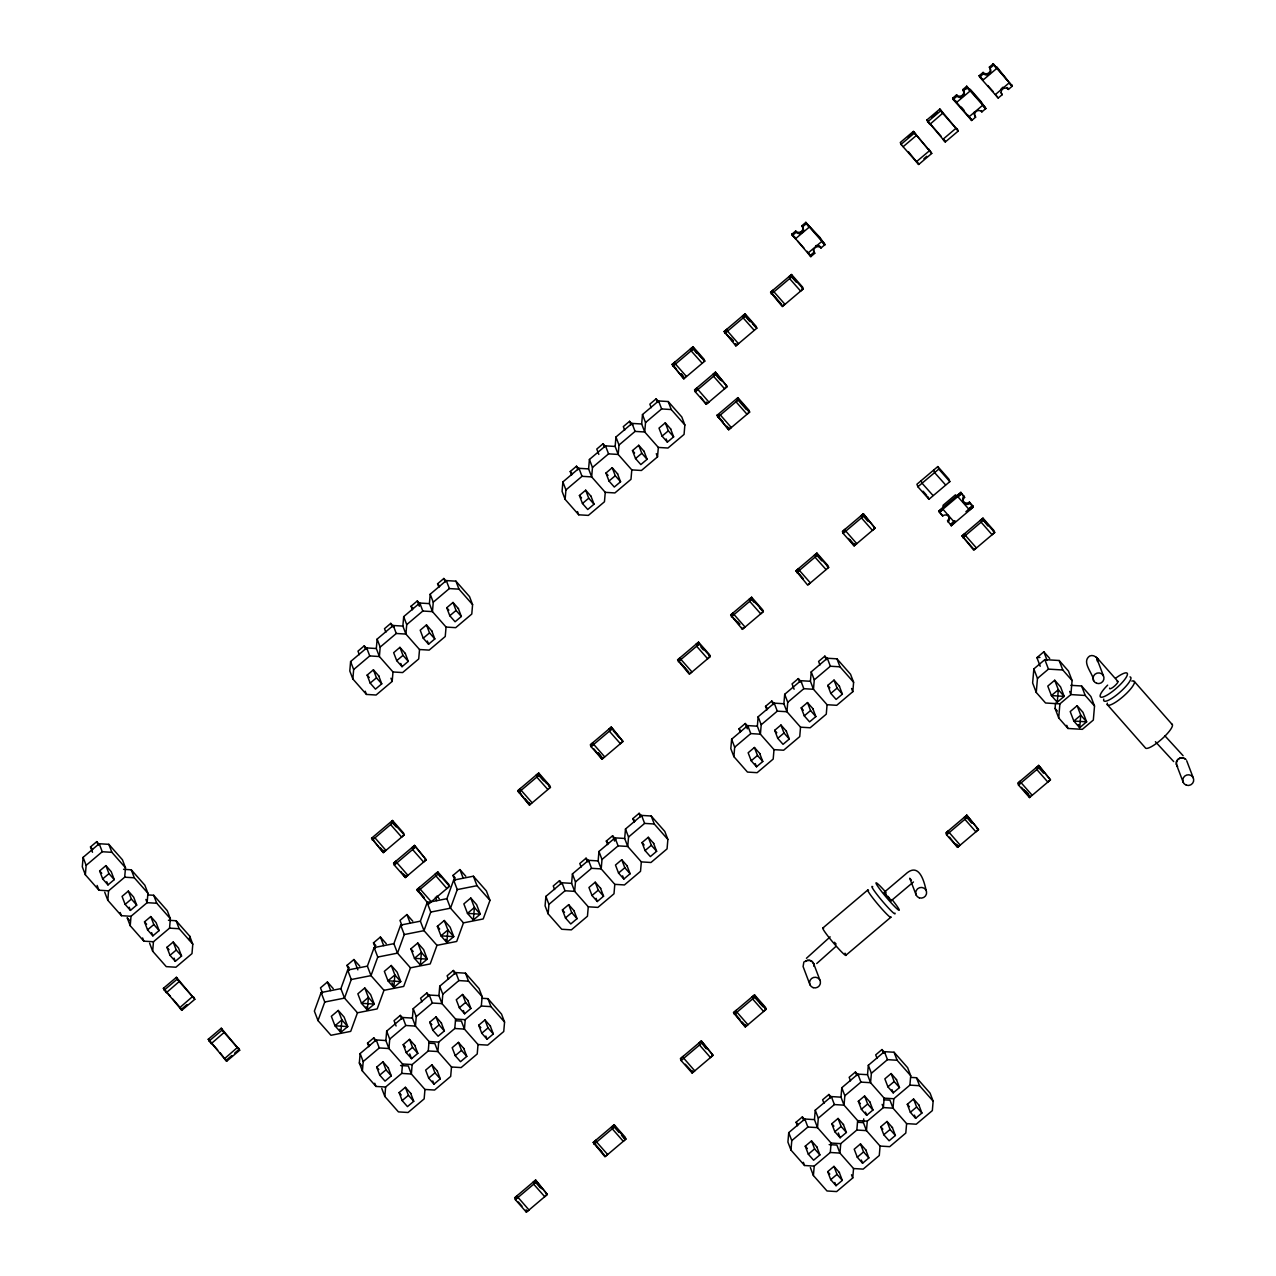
<?xml version="1.0" encoding="UTF-8"?>
<svg xmlns="http://www.w3.org/2000/svg" width="1276" height="1276" viewBox="0 0 1276 1276"><rect width="100%" height="100%" fill="white"/><g stroke="black" fill="none" stroke-linecap="round" stroke-linejoin="round"><path stroke-width="1.5" d="M810.547 255.2L811.026 256.444L808.043 253.063L821.728 241.483L824.711 244.864L819.782 237.272L805.682 222.55L809.144 227.208L795.458 238.787L791.997 234.13L795.219 238.213L795.235 237.336M956.091 101.203L956.298 101.92M1012.315 86.114L993.286 63.8L989.378 67.118A4.115 3.987 -20.9 0 1 988.884 72.78A4.115 3.987 -20.9 0 1 983.11 72.413L979.186 75.731L979.665 76.991L998.215 98.045L1002.138 94.727A4.115 3.987 -20.9 0 1 1002.617 89.081A4.115 3.987 -20.9 0 1 1008.407 89.432L1012.315 86.114L993.079 63.975L996.54 68.617L982.855 80.213L979.394 75.555L982.632 79.638L982.632 78.761M124.681 877.202L125.495 867.776L122.432 859.769L108.827 844.329L99.193 843.739L83.1 857.36L82.302 866.787L85.348 874.778L98.954 890.217L108.588 890.823L124.681 877.202L134.315 877.792L147.92 893.232L147.123 902.674L131.029 916.28L121.395 915.69L107.79 900.25L104.728 892.259M85.348 874.778L86.162 865.351L83.1 857.36M107.79 900.25L108.588 890.823M149.595 943.187L152.657 951.194L166.263 966.634L175.897 967.224L191.99 953.603L192.788 944.176L179.182 928.737L169.548 928.146L153.455 941.752L143.821 941.162L130.216 925.722L131.029 916.28M152.657 951.194L153.455 941.752M169.548 928.146L170.362 918.704L167.3 910.713L153.71 895.273L147.92 894.923M189.422 939.949L189.741 936.185L176.136 920.746L168.432 920.267M376.324 648.527L366.69 647.937L350.597 661.558L349.799 670.985L352.846 678.976L366.451 694.431L376.085 695.021L392.179 681.4L392.992 671.974L379.387 656.534L376.324 648.527L377.138 639.101L393.231 625.495L402.865 626.085L405.912 634.076L419.517 649.516L429.167 650.106L445.244 636.501L446.058 627.058L432.452 611.619L429.406 603.628L430.203 594.201L446.297 580.58L455.931 581.17L469.536 596.61L472.583 604.617L471.785 614.043L455.691 627.664L446.058 627.058M352.846 678.976L353.659 669.549L350.597 661.558M377.138 639.101L380.184 647.091L379.387 656.534L369.737 655.928L353.659 669.549M451.497 1066.991L450.683 1076.418L434.606 1090.039L424.956 1089.449L411.35 1074.009L401.717 1073.403L385.623 1087.024L375.989 1086.434L362.384 1070.979L359.338 1062.988L360.135 1053.561L376.229 1039.94L385.862 1040.546L388.925 1048.537L402.53 1063.977L412.164 1064.567L428.257 1050.961L437.891 1051.552L451.497 1066.991L461.13 1067.581L477.224 1053.976L478.021 1044.534L464.432 1029.094L461.37 1021.103L455.596 1020.752M362.384 1070.979L363.197 1061.552L360.135 1053.561M402.865 626.085L403.679 616.643L419.756 603.038L429.406 603.628M403.679 616.643L406.725 624.634L405.912 634.076L396.278 633.486L380.184 647.091M385.862 1040.546L386.676 1031.104L402.769 1017.498L412.403 1018.088L415.45 1026.079L429.055 1041.519L438.705 1042.109L454.782 1028.504L464.432 1029.094L465.23 1019.668L481.323 1006.046L490.957 1006.636L504.562 1022.076L503.749 1031.518L487.671 1045.124L478.021 1044.534M419.517 649.516L418.719 658.942L402.626 672.564L392.992 671.974M424.956 1089.449L424.158 1098.875L408.065 1112.497L398.431 1111.89L384.826 1096.451L385.623 1087.024M386.676 1031.104L389.722 1039.095L388.925 1048.537L379.275 1047.947L363.197 1061.552M430.203 594.201L433.266 602.192L432.452 611.619L422.819 611.029L406.725 624.634M401.717 1073.403L402.53 1063.977M412.403 1018.088L413.217 1008.646L429.294 995.041L438.944 995.631L441.99 1003.622L455.596 1019.061L465.23 1019.668M412.164 1064.567L411.35 1074.009L408.304 1066.002L400.584 1065.54M413.217 1008.646L416.263 1016.653L415.45 1026.079L405.816 1025.489L389.722 1039.095M428.257 1050.961L429.055 1041.519M438.944 995.631L439.741 986.204L455.835 972.583L465.469 973.173L479.074 988.629L482.121 996.62L481.323 1006.046M438.705 1042.109L437.891 1051.552L434.845 1043.561L429.055 1043.194M439.741 986.204L442.804 994.195L441.99 1003.622L432.357 1003.032L416.263 1016.653M454.782 1028.504L455.596 1019.061M588.603 468.914L578.969 468.308L562.875 481.929L562.078 491.356L565.124 499.363L578.73 514.802L588.364 515.392L604.457 501.771L605.255 492.345L591.665 476.905L588.603 468.914L589.416 459.472L605.494 445.866L615.144 446.456L618.19 454.447L631.795 469.887L641.429 470.477L657.523 456.872L658.336 447.429L644.731 431.99L641.668 423.999L642.482 414.572L658.575 400.951L668.209 401.541L681.815 416.997L684.861 424.988L684.064 434.414L667.97 448.035L658.336 447.429M565.124 499.363L565.938 489.92L562.875 481.929M571.616 883.359L561.966 882.769L545.889 896.39L545.075 905.816L548.122 913.807L561.727 929.263L571.377 929.853L587.454 916.232L588.268 906.805L574.663 891.366L571.616 883.359L572.414 873.932L588.507 860.327L598.141 860.917L601.203 868.908L614.793 884.348L624.442 884.938L640.52 871.333L641.334 861.89L627.728 846.451L624.682 838.46L625.479 829.033L641.573 815.412L651.207 816.002L664.812 831.442L667.874 839.448L667.061 848.875L650.967 862.496L641.334 861.89M548.122 913.807L548.935 904.381L545.889 896.39M589.416 459.472L592.463 467.463L591.665 476.905L582.015 476.315L565.938 489.92M572.414 873.932L575.476 881.923L574.663 891.366L565.029 890.76L548.935 904.381M615.144 446.456L615.941 437.014L632.035 423.409L641.668 423.999M615.941 437.014L619.004 445.021L618.19 454.447L608.556 453.857L592.463 467.463M598.141 860.917L598.954 851.475L615.032 837.869L624.682 838.46M631.795 469.887L630.982 479.329L614.904 492.935L605.255 492.345M598.954 851.475L602.001 859.466L601.203 868.908L591.554 868.318L575.476 881.923M642.482 414.572L645.528 422.563L644.731 431.99L635.081 431.4L619.004 445.021M614.793 884.348L613.995 893.79L597.902 907.395L588.268 906.805M625.479 829.033L628.542 837.024L627.728 846.451L618.094 845.86L602.001 859.466M757.354 726.188L747.704 725.597L731.626 739.219L730.813 748.645L733.875 756.636L747.465 772.076L757.115 772.682L773.192 759.06L774.006 749.634L760.4 734.194L757.354 726.188L758.151 716.761L774.245 703.14L783.879 703.746L786.941 711.737L800.546 727.176L810.18 727.767L826.274 714.161L827.071 704.719L813.466 689.279L810.419 681.288L811.233 671.862L827.311 658.241L836.96 658.831L850.55 674.27L853.612 682.277L852.799 691.704L836.721 705.309L827.071 704.719M733.875 756.636L734.673 747.21L731.626 739.219M758.151 716.761L761.214 724.752L760.4 734.194L750.766 733.588L734.673 747.21M783.879 703.746L784.692 694.303L800.786 680.698L810.419 681.288M784.692 694.303L787.739 702.294L786.941 711.737L777.291 711.147L761.214 724.752M800.546 727.176L799.733 736.603L783.639 750.224L774.006 749.634M811.233 671.862L814.279 679.853L813.466 689.279L803.832 688.689L787.739 702.294M910.713 1077.375L916.487 1077.726L930.092 1093.165L933.139 1101.172L932.341 1110.598L916.248 1124.204L906.614 1123.614L893.009 1108.174L883.375 1107.584L867.281 1121.189L866.468 1130.632L856.834 1130.042L840.74 1143.647L831.107 1143.057L817.501 1127.617L814.455 1119.626L804.821 1119.02L788.727 1132.641L787.914 1142.068L790.976 1150.075L804.566 1165.514L814.216 1166.104L830.293 1152.483L839.943 1153.089L853.548 1168.529L863.182 1169.119L879.276 1155.498L880.073 1146.071L866.468 1130.632L863.421 1122.641L863.74 1118.861M790.976 1150.075L791.774 1140.632L788.727 1132.641M814.455 1119.626L815.252 1110.184L831.346 1096.578L840.98 1097.169L844.042 1105.16L857.647 1120.599L867.281 1121.189M853.548 1168.529L852.735 1177.955L836.641 1191.577L827.007 1190.971L813.402 1175.531L814.216 1166.104M815.252 1110.184L818.315 1118.175L817.501 1127.617L807.867 1127.027L791.774 1140.632M830.293 1152.483L831.107 1143.057M840.98 1097.169L841.793 1087.726L857.887 1074.121L867.52 1074.711L870.567 1082.702L884.172 1098.142L893.822 1098.748L909.9 1085.126L919.549 1085.716L933.139 1101.172M840.74 1143.647L839.943 1153.089L836.881 1145.082L829.177 1144.62M841.793 1087.726L844.84 1095.733L844.042 1105.16L834.392 1104.569L818.315 1118.175M856.834 1130.042L857.647 1120.599M867.52 1074.711L868.334 1065.285L884.412 1051.663L894.061 1052.253L907.651 1067.709L910.713 1075.7L909.9 1085.126M868.334 1065.285L871.38 1073.275L870.567 1082.702L860.933 1082.112L844.84 1095.733M884.172 1098.142L883.375 1107.584L882.147 1104.378M893.822 1098.748L893.009 1108.174L889.962 1100.183L884.172 1099.832M906.614 1123.614L905.8 1133.056L889.723 1146.661L880.073 1146.071M1069.671 691.417L1070.883 694.575L1072.079 680.539L1068.459 671.064L1059.176 660.505L1044.837 659.628L1033.847 668.927L1032.635 682.963L1036.256 692.453L1045.554 702.996L1059.893 703.874L1070.883 694.575L1085.222 695.468L1094.521 706.011L1093.325 720.047L1082.335 729.346L1067.98 728.468L1058.697 717.909L1055.077 708.435L1055.523 703.172M1036.256 692.453L1037.468 678.417L1033.847 668.927M1058.697 717.909L1059.893 703.874M420.33 964.975L421.399 952.47L417.778 942.996L410.856 948.85L414.477 958.324L420.33 964.975L427.253 959.121L423.632 949.631L417.778 942.996M473.332 920.012L474.401 907.507L470.78 898.017L463.858 903.887L467.479 913.361L473.332 920.012L480.255 914.158L476.634 904.668L470.78 898.017M1057.262 702.231L1058.33 689.726L1054.71 680.236L1047.787 686.105L1051.408 695.58L1057.262 702.231L1064.184 696.377L1060.563 686.887L1054.71 680.236M446.887 898.687L427.141 902.595L420.378 921.176L400.648 925.068L393.885 943.666L374.139 947.558L367.376 966.139L347.646 970.047L340.883 988.629L321.137 992.521L314.375 1011.118L317.995 1020.593L330.962 1035.283L350.709 1031.375L357.471 1012.793L377.202 1008.901L383.98 990.32L403.71 986.412L410.473 967.83L430.203 963.922L436.982 945.341L456.712 941.449L463.475 922.867L483.205 918.959L489.984 900.377L486.363 890.887L473.38 876.213L453.65 880.105L446.887 898.687L450.508 908.177L463.475 922.867M317.995 1020.593L324.758 1002.011L321.137 992.521M347.646 970.047L351.267 979.521L344.504 998.103L324.758 1002.011M374.139 947.558L377.76 957.048L370.997 975.63L351.267 979.521M400.648 925.068L404.269 934.558L397.506 953.14L377.76 957.048M427.141 902.595L430.762 912.069L423.999 930.651L404.269 934.558M453.65 880.105L457.271 889.595L450.508 908.177L430.762 912.069M803.88 961.945L803.098 966.554L810.053 984.96M965.948 88.714L967.033 88.634M806.432 958.292L830.15 936.855M816.736 963.524L835.971 946.393M791.79 234.305L795.698 231.004A4.115 3.987 -20.9 0 0 801.487 231.355A4.115 3.987 -20.9 0 0 801.966 225.692L805.89 222.375L824.44 243.429L824.918 244.689L820.994 248.007A4.115 3.987 -20.9 0 0 815.22 247.656A4.115 3.987 -20.9 0 0 814.726 253.318L810.818 256.635L791.79 234.305L795.219 238.213M913.329 131.46L900.298 142.481L901.015 144.379L918.72 164.476L931.751 153.439L913.329 131.46L931.751 153.439M926.823 120.04L939.87 109.002L958.292 130.997L945.261 142.019L926.823 120.04L941.114 136.245M956.569 94.871L952.646 98.188L953.14 99.448L971.674 120.502L975.598 117.185A4.115 3.987 -20.9 0 1 976.076 111.522A4.115 3.987 -20.9 0 1 981.866 111.889L985.79 108.572L985.295 107.312L966.761 86.258L962.838 89.575A4.115 3.987 -20.9 0 1 962.359 95.222A4.115 3.987 -20.9 0 1 956.569 94.871L957.048 96.131A4.115 3.987 -20.9 0 0 962.838 96.482A4.115 3.987 -20.9 0 0 963.316 90.819L962.838 89.575M792.268 235.566L796.176 232.264A4.115 3.987 -20.9 0 0 801.966 232.615A4.115 3.987 -20.9 0 0 802.445 226.953L801.966 225.692M802.445 226.953L806.368 223.635L805.89 222.375M908.177 137.202L913.967 132.289L915.546 133.964M931.815 117.201L937.605 112.288M953.14 99.448L957.048 96.131M963.316 90.819L967.24 87.518L966.761 86.258M979.665 76.991L983.589 73.673A4.115 3.987 -20.9 0 0 989.363 74.04A4.115 3.987 -20.9 0 0 989.857 68.378L989.378 67.118M989.857 68.378L993.765 65.06L993.286 63.8M901.015 144.379L914.063 133.358M927.556 121.938L940.587 110.9L939.87 109.002M800.865 232.567L803.689 230.174M961.737 96.434L964.56 94.041M996.524 67.883L996.731 66.815L1008.184 81.138M956.33 102.654L970.015 91.075L966.538 86.433L969.983 90.341L970.207 89.272L980.654 101.139L985.582 108.747L982.584 105.35L968.899 116.929M92.51 852.272L90.484 846.945L96.753 841.634L98.858 844.042M672.101 364.426L693.028 346.721L704.049 359.226L704.783 361.124L683.84 378.844L672.101 364.426L683.84 378.844M807.102 251.292L810.818 256.635M675.849 368.349L673.393 365.558L675.355 363.899L686.376 376.42M690.412 348.938L692.453 347.487L693.012 348.954L691.129 350.836L702.071 363.134M672.819 366.324L693.745 348.619L693.028 346.721M86.162 865.351L102.239 851.73L111.889 852.32L125.495 867.776M923.888 158.734L926.775 156.278M810.34 255.375L814.247 252.058A4.115 3.987 -20.9 0 1 813.338 250.192M967.974 115.159L971.674 120.502M1011.836 84.854L1012.107 86.29L1009.125 82.908L995.44 94.488L998.215 98.045M724.13 331.505L745.072 313.784L756.094 326.305L756.812 328.203L735.885 345.908L724.13 331.505L732.711 341.234M770.576 292.204L791.503 274.5L802.524 287.004L803.258 288.902L782.316 306.623L770.576 292.204L781.598 304.725M750.623 321.504L744.498 314.55L742.457 316.001M803.258 288.902L790.929 275.265L788.887 276.717M744.498 314.55L745.056 316.033L743.174 317.899L754.116 330.213M790.929 275.265L791.503 276.733L789.621 278.615L800.642 291.119L802.524 289.253L801.95 287.77M724.864 333.403L745.79 315.682L745.072 313.784M771.294 294.102L792.236 276.398L791.503 274.5M367.424 649.452L364.25 645.831L357.982 651.143L359.338 654.684M393.965 626.995L390.775 623.374L384.507 628.685L385.862 632.242M412.403 609.784L411.047 606.228L417.316 600.932L420.49 604.537M438.944 587.327L437.572 583.786L443.841 578.475L445.962 580.883M571.616 475.071L570.244 471.514L576.513 466.203L578.634 468.611M605.175 446.169L603.054 443.761L596.785 449.056L598.827 454.384M632.768 424.908L629.594 421.303L623.326 426.599L624.682 430.156M659.309 402.466L656.119 398.846L649.851 404.157L651.207 407.698M99.64 870.918L105.908 865.607L111.203 871.636L114.25 879.627L107.981 884.922L102.686 878.909L99.64 870.918L101.761 873.326M102.686 878.909L108.954 873.613L105.908 865.607M782.89 305.857L784.852 304.198L773.83 291.678L771.868 293.336L771.31 291.869L773.192 290.003M433.266 602.192L449.343 588.571L458.993 589.161L472.583 604.617M645.528 422.563L661.622 408.942L671.256 409.548L684.861 424.988M715.469 372.177L694.527 389.898L695.26 391.796L706.282 404.317L727.208 386.596L715.469 372.177L727.208 386.596M722.232 381.285L714.895 372.943L712.837 374.394M714.895 372.943L715.453 374.426L713.571 376.292L724.593 388.813L726.475 386.947L725.916 385.464M695.26 391.796L716.187 374.075M378.701 675.833L381.747 683.824L375.479 689.136L370.184 683.107L367.137 675.116L373.405 669.82L378.892 676.041M405.417 653.583L399.93 647.363L393.662 652.674L396.724 660.665L402.02 666.678L408.288 661.367L405.242 653.376M431.958 631.141L426.471 624.905L420.203 630.216L423.249 638.207L428.561 644.22L434.829 638.925L431.766 630.918M458.307 608.477L461.354 616.467L455.085 621.763L449.79 615.75L446.744 607.759L453.012 602.463L458.483 608.684M590.979 496.205L594.026 504.195L587.757 509.507L582.462 503.494L579.416 495.487L585.684 490.191L591.155 496.412M617.504 473.747L620.567 481.754L614.298 487.049L609.003 481.036L605.94 473.045L612.209 467.734L617.696 473.97M644.045 451.305L647.091 459.296L640.823 464.592L635.528 458.578L632.481 450.587L638.75 445.276L644.236 451.513M670.761 429.055L665.274 422.835L659.006 428.13L662.069 436.121L667.364 442.15L673.632 436.839L670.586 428.848M370.184 683.107L376.452 677.811L373.405 669.82M396.724 660.665L402.993 655.354L399.93 647.363M423.249 638.207L429.518 632.896L426.471 624.905M449.79 615.75L456.058 610.454L453.012 602.463M582.462 503.494L588.73 498.182L585.684 490.191M609.003 481.036L615.271 475.725L612.209 467.734M635.528 458.578L641.796 453.283L638.75 445.276M662.069 436.121L668.337 430.825L665.274 422.835M128.334 891.079L122.065 896.39L125.128 904.381L130.423 910.394L136.691 905.099L133.645 897.092L128.334 891.079L131.396 899.07L136.691 905.099M125.128 904.381L131.396 899.07M716.968 415.37L737.895 397.649L748.916 410.17L749.65 412.068L728.708 429.773L716.968 415.37L728.708 429.773M723.157 422.069L718.26 416.502L720.222 414.844L731.323 427.572L729.282 429.007L726.841 426.232M737.321 398.415L737.879 399.898L735.997 401.765L747.034 414.285L748.916 412.403L748.342 410.936M717.686 417.268L738.629 399.548L737.895 397.649M144.507 921.862L150.775 916.551L156.071 922.564L159.117 930.555L152.865 935.866L147.553 929.853L144.507 921.862L146.628 924.255M147.553 929.853L153.822 924.542L150.775 916.551M166.933 947.318L173.201 942.023L178.512 948.036L181.559 956.027L175.291 961.338L169.995 955.325L166.933 947.318L169.054 949.727M169.995 955.325L176.263 950.014L173.201 942.023M163.376 988.342L176.407 977.304L194.829 999.299L181.798 1010.321L163.376 988.342L170.41 996.333M164.094 990.24L177.125 979.202L176.407 977.304M371.587 838.204L392.514 820.484L403.535 833.005L404.269 834.903L383.326 852.623L371.587 838.204L383.326 852.623M404.269 834.903L391.939 821.25L392.498 822.733L390.615 824.599L401.637 837.12L403.519 835.238M372.305 840.102L393.231 822.382L392.514 820.484M192.532 996.572L179.581 1007.817L181.16 1009.491L186.95 1004.579M380.232 847.679L383.901 851.858L385.942 850.406L374.841 837.678L372.879 839.337L372.321 837.869M414.493 845.446L393.55 863.15L394.284 865.048L405.305 877.569L426.232 859.849L414.493 845.446L426.232 859.849M394.284 865.048L415.21 847.344M208.243 1039.27L221.274 1028.233L239.697 1050.228L226.665 1061.265L208.243 1039.27L217.686 1050.004M208.961 1041.168L222.008 1030.131L221.274 1028.233M403.423 874.012L405.88 876.803L407.921 875.352L396.82 862.624L394.858 864.283L394.284 862.815L396.166 860.933M517.753 790.689L538.679 772.985L549.717 785.49L550.435 787.388L529.508 805.108L517.753 790.689L529.508 805.108M521.501 794.613L519.045 791.822L521.007 790.163L532.044 802.684M536.064 775.202L538.105 773.75L538.679 775.218L536.797 777.1L547.739 789.397M518.471 792.587L539.413 774.883L538.679 772.985M677.588 659.836L698.514 642.131L709.552 654.636L710.269 656.534L689.343 674.254L677.588 659.836L688.609 672.356M730.654 614.936L751.596 597.216L762.617 609.737L763.335 611.635L742.409 629.339L730.654 614.936L739.235 624.666M755.918 603.548L751.022 597.981L748.98 599.433M751.022 597.981L751.58 599.465L749.698 601.331L760.719 613.836L762.601 611.97M678.306 661.734L699.248 644.029L698.514 642.131M731.387 616.834L752.314 599.114L751.596 597.216M416.853 889.595L437.78 871.875L448.801 884.396L449.535 886.294L428.592 903.998L416.853 889.595L424.19 897.937M611.268 727.081L590.325 744.785L591.059 746.683L602.081 759.204L623.007 741.484L611.268 727.081L623.007 741.484M795.969 570.771L816.895 553.066L827.933 565.571L828.65 567.469L807.724 585.19L795.969 570.771L803.322 579.113M863.342 513.765L842.399 531.486L843.133 533.384L854.154 545.889L875.081 528.184L863.342 513.765L875.081 528.184M417.571 891.493L438.497 873.773L437.78 871.875M867.664 520.098L862.767 514.531L860.726 515.982M803.386 578.857L797.261 571.919L799.223 570.244L810.26 582.765L808.282 584.424M814.279 555.283L816.321 553.832L816.895 555.299L815.013 557.181L825.955 569.479M862.767 514.531L863.326 516.014L861.444 517.881L872.465 530.401L874.347 528.519L873.789 527.052M591.059 746.683L611.986 728.979M796.687 572.669L817.629 554.964L816.895 553.066M843.133 533.384L864.059 515.663M237.4 1047.5L224.448 1058.745L226.027 1060.42L231.817 1055.523M234.72 1053.067L239.059 1049.398L238.5 1047.915M689.917 673.489L691.879 671.83L680.842 659.309L678.88 660.968L678.322 659.501L680.204 657.619M742.983 628.574L744.945 626.915L733.923 614.41L731.961 616.069L731.387 614.585L733.269 612.719M454.958 880.615L452.996 875.432L459.918 869.578L465.772 876.229M333.259 988.645L327.406 981.994L320.483 987.863L322.461 993.031M348.954 970.542L346.992 965.374L353.915 959.52L359.768 966.155M375.463 948.052L373.485 942.884L380.407 937.031L386.261 943.682M412.77 921.192L406.916 914.541L399.994 920.411L401.956 925.578M937.812 466.569L916.918 484.258L917.891 486.762L928.928 499.299L949.822 481.626L948.85 479.106L937.812 466.569L938.785 469.09L949.822 481.626M917.891 486.762L938.785 469.09M429.167 903.248L431.129 901.574L420.107 889.069M448.785 886.629L446.903 888.511L435.802 875.783M622.273 741.835L620.391 743.701L609.37 731.196L611.252 729.314L610.694 727.846L608.636 729.298M849.832 539.573L854.729 545.139L856.77 543.688L845.669 530.96L843.707 532.618L843.133 531.135L845.015 529.269M338.268 1010.448L331.345 1016.302L334.966 1025.776L340.82 1032.428L347.742 1026.574L344.121 1017.084L338.268 1010.448L341.888 1019.923L347.742 1026.574L334.966 1025.776L341.888 1019.923L340.82 1032.428L339.607 1029.269M364.776 987.959L357.854 993.813L361.475 1003.303L367.329 1009.938L374.251 1004.084L370.63 994.61L364.776 987.959L368.397 997.433L374.251 1004.084L361.475 1003.303L368.397 997.433L367.329 1009.938L366.116 1006.78M391.269 965.469L384.347 971.339L387.968 980.813L393.821 987.465L400.744 981.595L397.123 972.121L391.269 965.469L394.89 974.96L400.744 981.595L387.968 980.813L394.89 974.96L393.821 987.465L392.019 982.727M437.349 926.36L444.271 920.506L450.125 927.158L453.746 936.632L446.823 942.501L440.97 935.85L437.349 926.36L439.694 929.024M951.29 525.728L950.636 524.261L951.114 525.521L954.639 522.538L943.076 509.395L939.535 512.394L938.881 510.926L960.828 492.361L964.608 497.385A4.115 3.987 -20.9 0 0 964.13 503.047A4.115 3.987 -20.9 0 0 969.919 503.398L973.221 507.162L951.29 525.728L947.494 520.704A4.115 3.987 -20.9 0 0 947.972 515.041M939.056 511.134L943.123 507.689L943.076 505.296L955.437 494.849L956.936 496.013L961.003 492.568M951.992 523.112L954.703 520.815M968.5 509.14L972.567 505.695L973.046 506.955L969.521 509.953L957.941 496.811L961.482 493.828L960.828 492.361M950.811 524.468L954.879 521.023M965.916 511.676L972.743 505.902L969.425 502.138A4.115 3.987 -20.9 0 1 962.742 499.921M962.024 535.84L982.951 518.12L993.972 530.641L994.706 532.539L973.763 550.243L962.024 535.84L973.046 548.345M987.273 524.452L982.376 518.885L980.335 520.337M962.742 537.738L983.668 520.018L982.951 518.12M368.876 1046.703L367.52 1043.146L373.788 1037.835L375.91 1040.243M403.503 1018.998L400.313 1015.393L394.045 1020.688L396.086 1026.016M428.975 995.344L426.854 992.935L420.586 998.231L421.941 1001.788M456.569 974.082L453.379 970.478L447.11 975.789L448.482 979.33M561.647 883.072L559.526 880.663L553.258 885.975L554.613 889.532M589.241 861.826L586.051 858.206L579.783 863.517L581.138 867.074M607.679 844.616L606.323 841.059L612.592 835.764L615.766 839.369M634.22 822.159L632.864 818.618L639.132 813.306L641.254 815.715M740.351 732.344L738.995 728.803L745.264 723.492L748.438 727.097M766.892 709.903L765.536 706.346L771.805 701.034L773.926 703.443M801.519 682.197L798.329 678.593L792.061 683.888L794.103 689.215M826.992 658.544L824.87 656.135L818.602 661.431L819.958 664.987M442.804 994.195L458.881 980.574L468.531 981.18L482.121 996.62M628.542 837.024L644.619 823.403L654.269 823.993L667.874 839.448M814.279 679.853L830.373 666.231L840.007 666.822L853.612 682.277M974.338 549.477L976.299 547.819L965.278 535.314M388.239 1067.837L391.285 1075.827L385.017 1081.139L379.722 1075.126L376.675 1067.119L382.944 1061.823L388.43 1068.044M414.78 1045.379L417.826 1053.37L411.558 1058.681L406.262 1052.668L403.2 1044.677L409.468 1039.366L414.955 1045.586M441.305 1022.937L444.367 1030.928L438.099 1036.224L432.787 1030.21L429.741 1022.22L436.009 1016.908L441.496 1023.145M468.021 1000.687L462.55 994.467L456.282 999.762L459.328 1007.753L464.624 1013.782L470.892 1008.471L467.845 1000.48M573.977 910.665L577.039 918.656L570.771 923.968L565.459 917.938L562.413 909.947L568.681 904.652L574.168 910.873M600.693 888.415L595.222 882.195L588.954 887.506L592 895.497L597.296 901.51L603.564 896.199L600.518 888.208M627.234 865.973L621.747 859.737L615.479 865.048L618.541 873.039L623.836 879.052L630.105 873.757L627.042 865.75M653.583 843.308L656.63 851.299L650.361 856.595L645.066 850.582L642.019 842.591L648.288 837.295L653.775 843.516M759.906 753.701L754.419 747.481L748.151 752.776L751.213 760.767L756.509 766.796L762.777 761.485L759.714 753.494M786.255 731.036L789.302 739.027L783.033 744.339L777.738 738.325L774.692 730.319L780.96 725.023L786.447 731.244M812.796 708.579L815.842 716.586L809.574 721.881L804.279 715.868L801.216 707.877L807.485 702.566L812.971 708.802M839.321 686.137L842.383 694.128L836.115 699.423L830.804 693.41L827.757 685.419L834.025 680.108L839.512 686.344M379.722 1075.126L385.99 1069.814L382.944 1061.823M406.262 1052.668L412.531 1047.357L409.468 1039.366M432.787 1030.21L439.056 1024.915L436.009 1016.908M459.328 1007.753L465.596 1002.457L462.55 994.467M565.459 917.938L571.728 912.643L568.681 904.652M592 895.497L598.269 890.185L595.222 882.195M618.541 873.039L624.809 867.728L621.747 859.737M645.066 850.582L651.334 845.286L648.288 837.295M751.213 760.767L757.481 755.472L754.419 747.481M777.738 738.325L784.006 733.014L780.96 725.023M804.279 715.868L810.547 710.557L807.485 702.566M830.804 693.41L837.072 688.115L834.025 680.108M410.681 1093.309L413.727 1101.3L407.459 1106.611L402.163 1100.582L399.101 1092.591L405.369 1087.296L410.856 1093.516M437.397 1071.058L431.91 1064.838L425.642 1070.133L428.688 1078.14L434 1084.153L440.268 1078.842L437.205 1070.851M463.922 1048.617L458.451 1042.38L452.183 1047.692L455.229 1055.683L460.524 1061.696L466.793 1056.4L463.746 1048.393M490.271 1025.952L493.334 1033.943L487.065 1039.238L481.77 1033.225L478.707 1025.234L484.976 1019.923L490.462 1026.159M402.163 1100.582L408.432 1095.287L405.369 1087.296M428.688 1078.14L434.956 1072.829L431.91 1064.838M455.229 1055.683L461.497 1050.371L458.451 1042.38M481.77 1033.225L488.022 1027.93L484.976 1019.923M1040.211 666.279L1036.925 657.65L1043.848 651.797L1049.701 658.448M1037.468 678.417L1048.457 669.118L1062.796 669.996L1072.079 680.539M1077.135 705.708L1070.213 711.577L1073.834 721.052L1079.687 727.703L1086.626 721.833L1082.989 712.359L1077.135 705.708L1080.756 715.198L1086.626 721.833L1073.834 721.052L1080.756 715.198L1079.687 727.703L1078.491 724.545M822.861 928.003L867.776 889.994M535.585 1180.077L514.659 1197.781L515.376 1199.679L526.398 1212.2L547.34 1194.48L535.585 1180.077L547.34 1194.48M733.556 1012.554L754.499 994.833L765.52 1007.354L766.238 1009.252L745.312 1026.957L733.556 1012.554L745.312 1026.957M966.777 815.205L945.835 832.925L946.569 834.823L957.59 847.328L978.517 829.623L966.777 815.205L978.517 829.623M542.364 1189.184L535.011 1180.842L532.969 1182.294M972.328 822.924L966.203 815.97L964.146 817.422M701.337 1040.945L680.395 1058.649L681.129 1060.547L692.15 1073.068L713.077 1055.348L701.337 1040.945L713.077 1055.348M706.888 1048.665L700.763 1041.71L698.722 1043.162M535.011 1180.842L535.569 1182.31L533.687 1184.192L544.724 1196.697L546.606 1194.83L546.032 1193.347M739.761 1019.237L734.864 1013.686L736.826 1012.028L747.927 1024.74L745.886 1026.191L742.201 1022.028M751.883 997.05L753.925 995.599L754.483 997.082L752.601 998.948L763.622 1011.453L765.504 1009.587L764.946 1008.12M966.203 815.97L966.761 817.453L964.879 819.32L975.901 831.84L977.783 829.958L977.225 828.491M515.376 1199.679L536.303 1181.975M734.29 1014.452L755.217 996.731L754.499 994.833M946.569 834.823L967.495 817.103M681.129 1060.547L702.055 1042.843M913.457 881.971L891.158 900.776L890.473 900.298L884.093 892.371L905.37 874.363C917.954 862.353 923.521 878.127 926.105 890.393M593.228 1142.403L614.171 1124.698L625.192 1137.203L625.91 1139.101L604.984 1156.822L593.228 1142.403L604.25 1154.924M1038.712 765.44L1017.785 783.161L1018.503 785.059L1029.525 797.564L1050.467 779.859L1038.712 765.44L1050.467 779.859M601.873 1151.877L594.536 1143.535L596.498 1141.876L607.52 1154.397L605.558 1156.056M611.555 1126.915L613.596 1125.464L614.155 1126.931L612.273 1128.813L623.294 1141.318L625.176 1139.452L622.162 1135.193M1036.096 767.658L1038.138 766.206L1038.712 767.689L1036.83 769.556L1047.851 782.076L1049.733 780.194M593.962 1144.301L614.888 1126.596L614.171 1124.698M1018.503 785.059L1039.446 767.339M955.708 843.787L958.164 846.562L960.206 845.127L949.105 832.399L947.143 834.057L946.569 832.574L948.451 830.708M685.292 1064.216L692.724 1072.303L694.766 1070.851L683.665 1058.123M845.844 955.309L890.76 917.3M797.452 1125.783L796.096 1122.226L802.365 1116.915L804.486 1119.323M831.027 1096.881L828.906 1094.473L822.637 1099.768L823.993 1103.325M858.62 1075.62L855.43 1072.015L849.162 1077.311L850.518 1080.868M885.145 1053.163L881.971 1049.558L875.703 1054.869L877.059 1058.41M871.38 1073.275L887.474 1059.654L897.108 1060.26L910.713 1075.7M816.815 1146.917L819.878 1154.908L813.61 1160.219L808.314 1154.206L805.252 1146.199L811.52 1140.903L817.007 1147.124M843.356 1124.459L846.403 1132.45L840.134 1137.761L834.839 1131.748L831.793 1123.757L838.061 1118.446L843.548 1124.682M869.897 1102.017L872.943 1110.008L866.675 1115.304L861.38 1109.291L858.317 1101.3L864.586 1095.988L870.072 1102.225M896.613 1079.767L891.127 1073.547L884.858 1078.842L887.905 1086.833L893.216 1092.862L899.484 1087.551L896.422 1079.56M808.314 1154.206L814.582 1148.894L811.52 1140.903M834.839 1131.748L841.107 1126.437L838.061 1118.446M861.38 1109.291L867.648 1103.995L864.586 1095.988M887.905 1086.833L894.173 1081.538L891.127 1073.547M839.257 1172.389L842.304 1180.38L836.035 1185.691L830.74 1179.662L827.693 1171.671L833.962 1166.376L839.448 1172.596M865.973 1150.139L860.487 1143.918L854.218 1149.213L857.281 1157.22L862.576 1163.233L868.844 1157.922L865.798 1149.931M892.323 1127.474L895.385 1135.48L889.117 1140.776L883.805 1134.763L880.759 1126.772L887.027 1121.46L892.514 1127.697M918.864 1105.032L921.91 1113.023L915.642 1118.318L910.346 1112.305L907.3 1104.314L913.568 1099.003L919.039 1105.239M830.74 1179.662L837.008 1174.367L833.962 1166.376M857.281 1157.22L863.549 1151.909L860.487 1143.918M883.805 1134.763L890.074 1129.451L887.027 1121.46M910.346 1112.305L916.615 1107.01L913.568 1099.003M457.271 889.595L477.001 885.688L489.984 900.377M1036.925 657.65L1039.956 657.411M1070.851 685.324L1081.601 685.978L1090.9 696.536L1094.521 706.011M123.549 869.323L131.268 869.801L144.874 885.241L147.92 893.232M170.362 918.704L156.757 903.264L147.123 902.674L145.895 899.468M482.121 998.295L487.91 998.645L501.516 1014.085L504.562 1022.076M857.632 1122.274L863.421 1122.641M911.431 880.201L909.74 878.239L916.2 895.146M1117.951 681.512L1100.008 661.159C1097.472 658.241 1094.01 654.062 1089.656 656.024C1080.979 662.164 1093.309 673.473 1093.564 680.634M1096.18 657.22L1097.886 658.863M836.131 944.049L834.408 942.262M885.448 893.471L886.246 894.317M1164.876 735.805L1183.091 755.695M1155.402 741.691L1173.697 761.581M979.186 75.731L982.632 79.638M987.815 85.524L992.999 91.409M967.24 87.518L985.79 108.572M961.322 107.136L963.938 110.103M940.587 110.9L958.292 130.997M908.544 151.844L918.72 164.476M806.368 223.635L824.918 244.689M797.819 241.164L804.295 248.517M791.503 276.733L796.399 282.299M1134.412 681.591L1172.389 724.704M964.608 497.385L961.307 493.621L939.359 512.186L942.677 515.951A4.115 3.987 -20.9 0 1 948.467 516.301A4.115 3.987 -20.9 0 1 947.972 521.964M983.668 520.018L994.706 532.539M987.847 525.919L982.376 518.885M773.096 294.74L781.662 304.47M923.058 491.212L926.743 495.391M938.881 510.926L942.677 515.951M1107.249 704.575L1145.226 747.688A17.848 4.115 -41.4 0 0 1162.133 738.756A17.848 4.115 -41.4 0 0 1171.527 724.034M745.79 315.682L756.812 328.203M753.063 324.295L755.52 327.071M745.056 316.033L749.953 321.6M730.989 338.108L733.445 340.899M729.106 336.816L732.791 340.979M1055.077 708.435L1057.389 711.067M863.326 516.014L868.222 521.581M693.745 348.619L704.783 361.124M738.629 399.548L749.65 412.068M696.122 351.65L702.247 358.604M743.445 405.369L747.114 409.548M693.012 348.954L696.696 353.133M715.453 374.426L720.35 379.993M737.879 399.898L746.46 409.628M848.524 538.44L854.154 545.889M1038.712 767.689L1043.608 773.24M681.4 373.82L684.414 378.079L680.746 373.9M700.652 396.852L706.282 404.317M1025.872 791.152L1028.312 793.943M817.629 554.964L828.65 567.469M1023.974 789.844L1030.099 796.798L1029.541 795.331M1021.454 787.324L1027.579 794.278M816.895 555.299L821.792 560.866M668.337 430.825L673.632 436.839M966.761 817.453L971.658 823.004M641.796 453.283L647.091 459.296M632.481 450.587L634.603 452.996M837.072 688.115L842.383 694.128M752.314 599.114L763.335 611.635M759.587 607.711L762.043 610.502M827.757 685.419L829.878 687.828M751.58 599.465L754.036 602.24M949.503 837.088L957.59 847.328M615.271 475.725L620.567 481.754M737.512 621.54L739.968 624.315M605.94 473.045L608.062 475.454M734.402 618.844L739.298 624.411M810.547 710.557L815.842 716.586M801.216 707.877L803.338 710.285M570.244 471.514L572.366 473.922M588.73 498.182L594.026 504.195M765.536 706.346L767.658 708.754M579.416 495.487L581.537 497.895M784.006 733.014L789.302 739.027M699.248 644.029L710.269 656.534M774.692 730.319L776.813 732.727M700.955 647.139L703.411 649.931M738.995 728.803L741.117 731.212M680.108 662.356L688.689 672.101M757.481 755.472L762.777 761.485M613.134 730.622L619.259 737.576M894.173 1081.538L899.484 1087.551M916.615 1107.01L921.91 1113.023M598.412 752.792L602.655 758.438L597.742 752.872M907.3 1104.314L909.421 1106.723M593.994 748.964L602.081 759.204M437.572 583.786L439.694 586.178M456.058 610.454L461.354 616.467M632.864 818.618L634.985 821.01M446.744 607.759L448.865 610.167M651.334 845.286L656.63 851.299M642.019 842.591L644.141 844.999M867.648 1103.995L872.943 1110.008M890.074 1129.451L895.385 1135.48M858.317 1101.3L860.439 1103.708M880.759 1126.772L882.88 1129.18M755.217 996.731L766.238 1009.252M411.047 606.228L413.169 608.636M760.049 1002.553L763.718 1006.716M754.483 997.082L763.064 1006.812M429.518 632.896L434.829 638.925M606.323 841.059L608.445 843.468M624.809 867.728L630.105 873.757M539.413 774.883L550.435 787.388M541.79 777.913L546.686 783.48M538.679 775.218L543.576 780.784M841.107 1126.437L846.403 1132.45M863.549 1151.909L868.844 1157.922M831.793 1123.757L833.914 1126.166M402.993 655.354L408.288 661.367M525.17 798.776L530.082 804.343L529.508 802.875M598.269 890.185L603.564 896.199M796.096 1122.226L798.218 1124.635M814.582 1148.894L819.878 1154.908M837.008 1174.367L842.304 1180.38M805.252 1146.199L807.373 1148.607M827.693 1171.671L829.815 1174.08M706.218 1048.744L700.763 1041.71M376.452 677.811L381.747 683.824M367.137 675.116L369.258 677.524M571.728 912.643L577.039 918.656M562.413 909.947L564.534 912.356M452.996 875.432L455.325 878.095M438.497 873.773L449.535 886.294M392.498 822.733L396.182 826.896M440.22 876.899L437.205 872.64L435.164 874.092M436.918 896.055L439.263 898.703M424.27 897.682L418.145 890.728L417.587 889.244L419.469 887.378M400.903 871.492L405.305 877.569M614.888 1126.596L625.91 1139.101M614.155 1126.931L619.051 1132.498M621.508 1135.273L623.948 1138.064M436.982 945.341L423.999 930.651L420.378 921.176M465.596 1002.457L470.892 1008.471M488.022 1027.93L493.334 1033.943M478.707 1025.234L480.829 1027.643M410.856 948.85L413.185 951.513M410.473 967.83L397.506 953.14L393.885 943.666M373.485 942.884L375.83 945.548M439.056 1024.915L444.367 1030.928M461.497 1050.371L466.793 1056.4M429.741 1022.22L431.862 1024.628M383.98 990.32L370.997 975.63L367.376 966.139M346.992 965.374L349.321 968.037M535.569 1182.31L540.482 1187.876M412.531 1047.357L417.826 1053.37M434.956 1072.829L440.268 1078.842M403.2 1044.677L405.321 1047.086M357.471 1012.793L344.504 998.103L340.883 988.629M518.327 1201.96L521.996 1206.139M367.52 1043.146L369.641 1045.554M385.99 1069.814L391.285 1075.827M408.432 1095.287L413.727 1101.3M376.675 1067.119L378.797 1069.527M399.101 1092.591L401.222 1094.999M359.338 1062.988L361.81 1065.795M90.484 846.945L92.606 849.337M108.954 873.613L114.25 879.627M153.822 924.542L159.117 930.555M176.263 950.014L181.559 956.027M129.642 920.538L127.169 917.731L130.216 925.722M177.125 979.202L194.829 999.299M222.008 1030.131L239.697 1050.228M172.818 999.06L178.943 1006.126M220.11 1052.748L226.665 1061.265M888.08 896.39L891.158 900.776M1008.407 89.432L1007.912 88.172A4.115 3.987 -20.9 0 0 1007.131 87.486M1002.138 94.727L1001.644 93.483A4.115 3.987 -20.9 0 1 1001.07 92.606M983.11 72.413L983.589 73.673M981.388 110.629L981.866 111.889M975.598 117.185L975.119 115.925A4.115 3.987 -20.9 0 1 974.21 114.074M971.403 119.067L971.897 120.327L952.853 98.013M957.096 128.669L957.654 130.152M955.995 128.27L942.964 139.307L944.623 141.189L944.065 139.706M942.725 113.197L929.773 124.442L927.461 120.869M940.508 109.832L941.066 111.315M1186.696 760.735L1193.204 777.754M944.527 140.121L945.261 142.019M1176.807 765.52L1183.299 782.507M931.129 152.61L928.816 149.037M929.47 150.727L916.423 161.749M916.184 135.655L903.153 146.692M913.967 132.289L914.525 133.773M917.524 162.164L918.082 163.631M900.936 143.327L901.494 144.794M1103.453 675.881L1096.977 658.91L1097.488 661.51M1081.601 685.978L1085.222 695.468M1059.176 660.505L1062.796 669.996M1043.848 651.797L1047.133 660.41M1044.837 659.628L1048.457 669.118M993.398 531.406L993.956 532.874L992.074 534.74L980.973 522.028M1066.784 725.31L1067.98 728.468M972.743 505.902L973.221 507.162M969.425 502.138L969.919 503.398M964.64 533.623L962.758 535.489L963.316 536.973M945.516 484.848L934.606 472.63L933.633 470.11M932.979 495.455L922.07 483.237L921.097 480.717M927.971 496.779L928.928 499.299M1032.061 795.139L1021.039 782.635L1019.077 784.293L1018.519 782.81L1020.401 780.944M820.516 246.746L820.994 248.007M1028.807 795.666L1029.525 797.564M814.247 252.058L814.726 253.318M795.698 231.004L796.176 232.264M854.154 543.656L854.729 545.139M957.59 845.095L958.164 846.562M827.358 566.337L827.917 567.82M735.901 343.675L736.459 345.158L738.501 343.707L727.4 330.978L725.438 332.637L724.88 331.154L726.762 329.288M735.167 344.026L735.885 345.908M851.586 688.498L852.799 691.704M836.96 658.831L840.007 666.822M798.585 568.57L796.702 570.436L797.261 571.919M827.311 658.241L830.373 666.231M824.87 656.135L826.226 659.692M703.475 359.991L704.033 361.475M728.724 427.54L729.282 429.007M717.702 415.019L718.26 416.502M706.282 402.068L706.856 403.551L708.898 402.099L697.797 389.371L695.835 391.03L695.26 389.563L697.143 387.681M800.786 680.698L803.832 688.689M798.329 678.593L799.685 682.134M674.717 362.209L672.835 364.091L673.393 365.558M668.209 401.541L671.256 409.548M774.245 703.14L777.291 711.147M658.575 400.951L661.622 408.942M916.487 1077.726L919.549 1085.716M771.805 701.034L773.16 704.591M656.119 398.846L657.475 402.403M741.675 627.441L742.409 629.339M666.136 438.944L667.364 442.15M894.061 1052.253L897.108 1060.26M914.429 1115.128L915.642 1118.318M656.295 453.666L657.523 456.872M884.412 1051.663L887.474 1059.654M881.971 1049.558L883.327 1053.115M891.988 1089.656L893.216 1092.862M747.704 725.597L750.766 733.588M632.035 423.409L635.081 431.4M745.264 723.492L747.305 728.819M629.594 421.303L630.95 424.86M755.28 763.59L756.509 766.796M708.977 655.401L709.536 656.885L707.654 658.751L696.632 646.23L698.514 644.364L697.956 642.881L695.899 644.332M857.887 1074.121L860.933 1082.112M855.43 1072.015L856.786 1075.572M813.498 963.268L819.958 980.207M865.463 1112.114L866.675 1115.304M605.494 445.866L608.556 453.857M603.054 443.761L604.409 447.302M861.348 1160.028L862.576 1163.233M831.346 1096.578L834.392 1104.569M828.906 1094.473L830.261 1098.014M838.316 1132.96L840.134 1137.761M851.507 1174.765L852.735 1177.955M578.969 468.308L582.015 476.315M576.513 466.203L577.869 469.759M834.823 1182.485L836.035 1185.691M577.502 511.596L578.73 514.802M804.821 1119.02L807.867 1127.027M802.365 1116.915L803.72 1120.472M810.356 1167.54L813.402 1175.531M803.354 1162.308L804.566 1165.514M745.312 1024.724L745.886 1026.191M736.172 1010.337L734.29 1012.203L734.864 1013.686M651.207 816.002L654.269 823.993M641.573 815.412L644.619 823.403M639.132 813.306L640.488 816.863M604.617 756.78L593.595 744.259L591.617 745.918L591.059 744.45L592.941 742.584M711.785 1054.215L712.343 1055.699L710.461 1057.565L699.36 1044.837M615.032 837.869L618.094 845.86M612.592 835.764L614.633 841.091M622.608 875.862L623.836 879.052M692.15 1070.819L692.724 1072.303M691.417 1071.17L692.15 1073.068M683.011 1056.432L681.129 1058.314L681.703 1059.782M588.507 860.327L591.554 868.318M586.051 858.206L587.407 861.763M596.083 898.304L597.296 901.51M549.143 786.255L549.701 787.739M455.931 581.17L458.993 589.161M561.966 882.769L565.029 890.76M446.297 580.58L449.343 588.571M559.526 880.663L560.882 884.22M443.841 578.475L445.212 582.031M520.369 788.488L518.487 790.354L519.045 791.822M419.756 603.038L422.819 611.029M417.316 600.932L419.341 606.26M427.332 641.03L428.561 644.22M595.844 1140.202L593.962 1142.068L594.536 1143.535M393.231 625.495L396.278 633.486M390.775 623.374L392.131 626.931M400.792 663.472L402.02 666.678M473.38 876.213L477.001 885.688M390.95 678.21L392.179 681.4M459.918 869.578L463.204 878.191M366.69 647.937L369.737 655.928M364.25 645.831L365.606 649.388M487.91 998.645L490.957 1006.636M365.223 691.225L366.451 694.431M424.94 858.716L425.498 860.199L423.616 862.066L412.595 849.545L414.477 847.679L413.918 846.195L411.877 847.647M465.469 973.173L468.531 981.18M435.387 897.235L436.711 900.681M444.271 920.506L447.892 929.981L453.746 936.632L440.97 935.85L447.892 929.981L446.823 942.501L445.627 939.327M485.837 1036.048L487.065 1039.238M455.835 972.583L458.881 980.574M427.875 902.1L428.592 903.998M453.379 970.478L454.735 974.035M463.411 1010.576L464.624 1013.782M405.305 875.32L405.88 876.803M526.414 1209.967L526.972 1211.434L529.014 1209.983L517.912 1197.255L515.951 1198.93L515.392 1197.446L517.274 1195.58M525.68 1210.302L526.398 1212.2M383.342 850.374L383.901 851.858M406.916 914.541L410.202 923.17M429.294 995.041L432.357 1003.032M426.854 992.935L428.21 996.492M380.407 937.031L383.709 945.644M432.771 1080.947L434 1084.153M402.769 1017.498L405.816 1025.489M400.313 1015.393L401.669 1018.934M409.724 1053.88L411.558 1058.681M353.915 959.52L357.854 969.856M376.229 1039.94L379.275 1047.947M373.788 1037.835L375.144 1041.391M381.763 1088.46L384.826 1096.451M374.761 1083.228L375.989 1086.434M327.406 981.994L330.691 990.623M189.741 936.185L192.788 944.176M224.129 1032.443L211.178 1043.688L208.865 1040.115M221.912 1029.078L222.471 1030.561M176.136 920.746L179.182 928.737M225.469 1058.952L226.027 1060.42M193.633 996.971L194.191 998.454M153.71 895.273L156.757 903.264M174.078 958.132L175.291 961.338M179.262 981.499L166.311 992.744L163.998 989.171M177.045 978.134L177.603 979.617M131.268 869.801L134.315 877.792M181.064 1008.423L181.798 1010.321M180.602 1008.008L181.16 1009.491M151.637 932.66L152.865 935.866M108.827 844.329L111.889 852.32M142.609 937.956L143.821 941.162M129.195 907.204L130.423 910.394M99.193 843.739L102.239 851.73M96.753 841.634L98.108 845.19M120.167 912.5L121.395 915.69M106.769 881.732L107.981 884.922M97.12 885.432L98.954 890.217M974.162 113.022A4.115 3.987 -20.9 0 1 974.385 112.001M1000.926 89.543A4.115 3.987 -20.9 0 1 1001.421 88.602M1002.138 87.821A4.115 3.987 -20.9 0 1 1003.032 87.231M962.694 498.884A4.115 3.987 -20.9 0 1 964.13 496.125M1131.812 681.081A17.848 4.115 -41.4 0 1 1124.156 695.627A17.848 4.115 -41.4 0 1 1107.313 703.124M1130.01 676.902A17.848 4.115 -41.4 0 1 1118.861 693.155A17.848 4.115 -41.4 0 1 1103.772 699.104M1115.766 678.13A17.848 4.115 -41.4 0 1 1125.974 677.7A17.848 4.115 -41.4 0 1 1104.075 696.6A17.848 4.115 -41.4 0 1 1107.648 685.132M1117.138 681.368A5.487 1.26 -41.4 0 1 1114.793 685.834A5.487 1.26 -41.4 0 1 1109.61 688.147M815.635 245.805A4.115 3.987 -20.9 0 1 816.656 245.471M818.777 245.598A4.115 3.987 -20.9 0 1 819.718 246.061M890.76 916.678A17.848 1.483 49.8 0 1 877.808 904.221A17.848 1.483 49.8 0 1 868.541 890.313M845.031 953.188A17.848 1.483 49.8 0 1 834.392 944.017A17.848 1.483 49.8 0 1 823.626 928.322M894.939 913.137A17.848 1.483 49.8 0 1 881.987 900.681A17.848 1.483 49.8 0 1 872.72 886.772M892.02 899.548A17.848 1.483 49.8 0 1 896.199 908.081A17.848 1.483 49.8 0 1 877.378 885.719A17.848 1.483 49.8 0 1 886.07 892.482M421.399 952.47L414.477 958.324L427.253 959.121L421.399 952.47M474.401 907.507L467.479 913.361L480.255 914.158L474.401 907.507M1058.33 689.726L1051.408 695.58L1064.184 696.377L1058.33 689.726M1185.739 759.411L1184.878 758.678A5.487 5.232 -25.4 0 0 1177.573 766.653A5.487 5.327 -20.9 0 1 1184.878 758.662L1185.739 759.411M1186.393 785.203A5.487 5.327 -20.9 0 0 1193.634 779.078A5.487 5.327 -20.9 0 0 1184.718 776.111A5.487 5.327 -20.9 0 0 1186.393 785.203M1096.658 683.314A5.487 5.327 -20.9 0 0 1103.899 677.189A5.487 5.327 -20.9 0 0 1094.983 674.238A5.487 5.327 -20.9 0 0 1096.658 683.314M813.163 987.656A5.487 5.327 -20.9 0 0 820.388 981.531A5.487 5.327 -20.9 0 0 811.472 978.58A5.487 5.327 -20.9 0 0 813.163 987.656M813.992 965.964A5.487 5.279 -8.1 0 0 804.981 961.562A5.487 5.327 -20.9 0 1 813.96 965.916M919.294 897.841A5.487 5.327 -20.9 0 0 926.535 891.717A5.487 5.327 -20.9 0 0 917.619 888.766A5.487 5.327 -20.9 0 0 919.294 897.841"/></g></svg>
